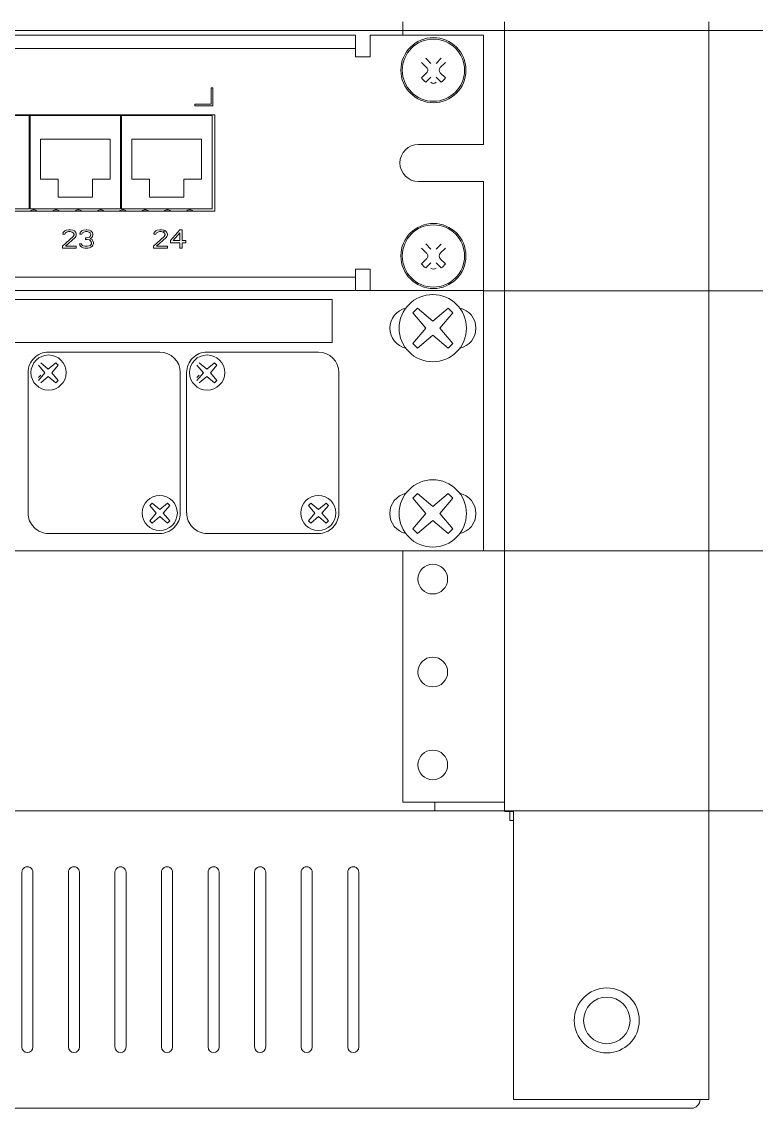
# Model space of a CAD drawing. Header units: millimetres. Extents: x -71336 to -35435, y -26189 to 22712.
# Drawn here: x -56942.8 to -56817.3, y -3200.3 to -3014.7 of the extents above; entities that cross this region are included whole.
import ezdxf

# ---------------------------------------------------------------- set-up
doc = ezdxf.new("R2010")
doc.units = ezdxf.units.MM
doc.set_wipeout_variables(frame=1)
doc.layers.add('SC - Equipment', color=7, linetype='Continuous', lineweight=13)
doc.layers.add('SC - Rack Layout - U-guides and centreline', color=5, linetype='Continuous', lineweight=13, plot=False)
doc.styles.add('ARIAL', font='arial.ttf')

# ---------------------------------------------------------------- blocks, each defined once
blk = doc.blocks.new('*U104')
at = {"layer": 'SC - Rack Layout - U-guides and centreline', "ltscale": 5}
blk.add_lwpolyline([(-300, 0), (300, 0)], dxfattribs=at)
blk = doc.blocks.new('*U105')
at = {"layer": 'SC - Rack Layout - U-guides and centreline', "color": 0, "linetype": 'ByBlock', "lineweight": -2, "transparency": 16777216}
for p in [(0, 133.35), (0, 88.9), (0, 44.45), (0, 0)]:
    blk.add_blockref('*U104', p, dxfattribs=at)
blk = doc.blocks.new('*U160')
at = {"ltscale": 5}
blk.add_line((227.076, 52.324), (244.4623, 52.324), dxfattribs=at)
at = {"layer": 'SC - Equipment'}
for p, q in [((227.076, 141.224), (227.076, 185.674)), ((244.4623, 141.224), (244.4623, 185.674)), ((279.3873, 185.674), (279.3873, 141.224)), ((227.076, 96.774), (227.076, 141.224)), ((244.4623, 96.774), (244.4623, 141.224)), ((279.3873, 141.224), (279.3873, 96.774)), ((227.076, 52.324), (227.076, 96.774)), ((244.4623, 52.324), (244.4623, 96.774)), ((279.3873, 96.774), (279.3873, 52.324)), ((232.537, 50.8), (232.537, 52.324)), ((244.4623, 50.8), (244.4623, 52.324)), ((279.3873, 52.324), (279.3873, 1.524)), ((-245.364, 50.8), (244.4623, 50.8)), ((244.4623, 50.7365), (245.9863, 50.7365)), ((245.364, 50.7365), (245.364, 49.1998)), ((245.9863, 50.7365), (245.9863, 1.524)), ((245.364, 49.1998), (245.9863, 49.1998)), ((162.0266, 40.3225), (162.0266, 10.4775)), ((163.9316, 10.4775), (163.9316, 40.3225)), ((169.9768, 40.3225), (169.9768, 10.4775)), ((171.8818, 10.4775), (171.8818, 40.3225)), ((177.927, 40.3225), (177.927, 10.4775)), ((179.832, 10.4775), (179.832, 40.3225)), ((185.8772, 40.3225), (185.8772, 10.4775)), ((187.7822, 10.4775), (187.7822, 40.3225)), ((193.8274, 40.3225), (193.8274, 10.4775)), ((195.7324, 10.4775), (195.7324, 40.3225)), ((201.7776, 40.3225), (201.7776, 10.4775)), ((203.6826, 10.4775), (203.6826, 40.3225)), ((209.7278, 40.3225), (209.7278, 10.4775)), ((211.6328, 10.4775), (211.6328, 40.3225)), ((217.678, 40.3225), (217.678, 10.4775)), ((219.583, 10.4775), (219.583, 40.3225)), ((-276.352, 0), (276.352, 0)), ((279.3873, 1.524), (245.9863, 1.524)), ((276.352, 1.524), (274.828, 1.524))]:
    blk.add_line(p, q, dxfattribs=at)
for centre, radius in [((232.2132, 179.324), 2.54), ((232.2132, 163.449), 2.54), ((232.2132, 147.574), 2.54), ((232.2132, 134.874), 2.54), ((232.2132, 118.999), 2.54), ((232.2132, 103.124), 2.54), ((232.2132, 90.424), 2.54), ((232.2132, 74.549), 2.54), ((232.2132, 58.674), 2.54), ((261.9375, 15.0114), 5.5499), ((261.9375, 15.0114), 3.9751)]:
    blk.add_circle(centre, radius, dxfattribs=at)
for centre, radius, start, end in [((162.9791, 40.3225), 0.9525, 359.999983, 179.999991), ((170.9293, 40.3225), 0.9525, 359.999983, 179.999991), ((178.8795, 40.3225), 0.9525, 359.999983, 179.999991), ((186.8297, 40.3225), 0.9525, 359.999983, 179.999991), ((194.7799, 40.3225), 0.9525, 359.999983, 179.999991), ((202.7301, 40.3225), 0.9525, 359.999983, 179.999991), ((210.6803, 40.3225), 0.9525, 359.999983, 179.999991), ((218.6305, 40.3225), 0.9525, 359.999983, 179.999991), ((162.9791, 10.4775), 0.9525, 179.999991, 359.999983), ((170.9293, 10.4775), 0.9525, 179.999991, 359.999983), ((178.8795, 10.4775), 0.9525, 179.999991, 359.999983), ((186.8297, 10.4775), 0.9525, 179.999991, 359.999983), ((194.7799, 10.4775), 0.9525, 179.999991, 359.999983), ((202.7301, 10.4775), 0.9525, 179.999991, 359.999983), ((210.6803, 10.4775), 0.9525, 179.999991, 359.999983), ((218.6305, 10.4775), 0.9525, 179.999991, 359.999983), ((276.352, 1.524), 1.524, 270, 0)]:
    blk.add_arc(centre, radius, start, end, dxfattribs=at)
at = {"ltscale": 5, "style": 'ARIAL', "flags": 1}
blk.add_attdef('UNITS', (470.5, 46), '', height=9.74, dxfattribs=at)
blk = doc.blocks.new('A$C7AF64265')
at = {"lineweight": 0}
for p, q in [((-0.43, 1.17), (-1.32, 2.05)), ((1.32, 2.03), (0.46, 1.17)), ((-1.17, 0.46), (-2.03, 1.32)), ((2.05, 1.32), (1.17, 0.46)), ((-1.17, -0.46), (-2.03, -1.32)), ((-0.43, -1.17), (-1.32, -2.05)), ((1.32, -2.03), (0.46, -1.17)), ((2.05, -1.32), (1.17, -0.46))]:
    blk.add_line(p, q, dxfattribs=at)
for centre, major_axis, start_param, end_param in [((0, 0), (3.93, 3.93), 5.497787, 11.780972), ((0, 0), (3.76, 3.76), 5.497787, 11.780972), ((-1.6, 0), (-0.448, 0.448), 3.141593, 4.71239), ((1.62, 0), (0.448, 0.448), 1.570797, 3.141593), ((0, 0), (-1.72, 1.72), 1.363172, 1.783535), ((0, 0), (1.72, 1.72), 4.504765, 4.925127), ((0, -1.62), (0.448, 0.448), 3.141593, 4.712389)]:
    blk.add_ellipse(centre, major_axis=major_axis, ratio=1, start_param=start_param, end_param=end_param, dxfattribs=at)
blk = doc.blocks.new('PATCH PANEL - RJ45 24')
at = {"layer": 'SC - Equipment'}
for p, q in [((-219.44, 43.63), (219.44, 43.63)), ((219.44, 43.63), (219.44, 39.96)), ((-219.44, 41.35), (219.44, 41.35)), ((194.83, 34.63), (195.08, 34.63)), ((194.83, 31.84), (194.83, 34.63)), ((195.08, 34.63), (195.08, 31.58)), ((192.04, 31.84), (194.83, 31.84)), ((192.04, 31.58), (192.04, 31.84)), ((195.08, 31.58), (192.04, 31.58)), ((195.46, 30.06), (7.48, 30.06)), ((163.75, 29.93), (148.28, 29.93)), ((163.75, 30.06), (163.75, 13.95)), ((163.88, 13.95), (163.88, 30.06)), ((179.35, 29.93), (163.88, 29.93)), ((179.35, 30.06), (179.35, 13.95)), ((179.48, 13.95), (179.48, 30.06)), ((194.96, 29.93), (179.48, 29.93)), ((194.96, 30.06), (194.96, 13.95)), ((195.46, 13.57), (195.46, 30.06)), ((177.58, 25.88), (165.66, 25.88)), ((165.66, 25.88), (165.66, 19.03)), ((177.58, 19.03), (177.58, 25.88)), ((193.18, 25.88), (181.26, 25.88)), ((181.26, 25.88), (181.26, 19.03)), ((193.18, 19.03), (193.18, 25.88)), ((165.66, 19.03), (168.7, 19.03)), ((168.7, 19.03), (168.7, 15.98)), ((174.53, 19.03), (177.58, 19.03)), ((174.53, 15.98), (174.53, 19.03)), ((181.26, 19.03), (184.3, 19.03)), ((184.3, 19.03), (184.3, 15.98)), ((190.14, 19.03), (193.18, 19.03)), ((190.14, 15.98), (190.14, 19.03)), ((168.7, 15.98), (174.53, 15.98)), ((184.3, 15.98), (190.14, 15.98)), ((7.48, 13.57), (195.46, 13.57)), ((163.75, 13.95), (148.28, 13.95)), ((179.35, 13.95), (163.88, 13.95)), ((194.96, 13.95), (179.48, 13.95)), ((169.47, 9.67), (169.54, 9.94)), ((169.8, 9.67), (169.47, 9.67)), ((169.54, 9.94), (169.8, 10.21)), ((169.8, 10.21), (170.07, 10.35)), ((169.93, 9.87), (169.8, 9.67)), ((170.13, 10.01), (169.93, 9.87)), ((170.07, 10.35), (170.53, 10.41)), ((170.46, 10.08), (170.13, 10.01)), ((170.73, 10.08), (170.46, 10.08)), ((170.53, 10.41), (170.79, 10.41)), ((171.06, 10.01), (170.73, 10.08)), ((170.79, 10.41), (171.19, 10.35)), ((171.26, 9.87), (171.06, 10.01)), ((171.19, 10.35), (171.45, 10.21)), ((171.39, 9.67), (171.26, 9.87)), ((171.26, 9.27), (171.39, 9.54)), ((171.39, 9.54), (171.39, 9.67)), ((171.45, 10.21), (171.72, 9.94)), ((171.72, 9.94), (171.78, 9.67)), ((171.78, 9.54), (171.72, 9.27)), ((171.78, 9.67), (171.78, 9.54)), ((172.38, 9.67), (172.45, 9.94)), ((172.71, 9.67), (172.38, 9.67)), ((172.45, 9.94), (172.71, 10.21)), ((172.71, 10.21), (172.97, 10.35)), ((172.84, 9.87), (172.71, 9.67)), ((173.04, 10.01), (172.84, 9.87)), ((172.97, 10.35), (173.44, 10.41)), ((173.37, 10.08), (173.04, 10.01)), ((173.63, 10.08), (173.37, 10.08)), ((173.44, 10.41), (173.57, 10.41)), ((173.57, 10.41), (174.03, 10.35)), ((173.96, 10.01), (173.63, 10.08)), ((174.16, 9.87), (173.96, 10.01)), ((174.03, 10.35), (174.29, 10.21)), ((174.29, 9.67), (174.16, 9.87)), ((174.16, 9.27), (174.29, 9.54)), ((174.29, 10.21), (174.56, 9.94)), ((174.29, 9.54), (174.29, 9.67)), ((174.56, 9.94), (174.63, 9.67)), ((174.63, 9.54), (174.56, 9.27)), ((174.63, 9.67), (174.63, 9.54)), ((185.02, 9.67), (185.08, 9.94)), ((185.35, 9.67), (185.02, 9.67)), ((185.08, 9.94), (185.35, 10.21)), ((185.35, 10.21), (185.61, 10.35)), ((185.48, 9.87), (185.35, 9.67)), ((185.68, 10.01), (185.48, 9.87)), ((185.61, 10.35), (186.07, 10.41)), ((186.01, 10.08), (185.68, 10.01)), ((186.27, 10.08), (186.01, 10.08)), ((186.07, 10.41), (186.34, 10.41)), ((186.6, 10.01), (186.27, 10.08)), ((186.34, 10.41), (186.74, 10.35)), ((186.8, 9.87), (186.6, 10.01)), ((186.63, 9.99), (186.9, 10.26)), ((186.74, 10.35), (187, 10.21)), ((186.93, 9.67), (186.8, 9.87)), ((186.8, 9.27), (186.93, 9.54)), ((186.93, 9.54), (186.93, 9.67)), ((187, 10.21), (187.26, 9.94)), ((187.26, 9.94), (187.33, 9.67)), ((187.33, 9.54), (187.26, 9.27)), ((187.33, 9.67), (187.33, 9.54)), ((187.86, 8.59), (189.44, 10.41)), ((188.32, 8.59), (189.44, 9.87)), ((189.44, 10.41), (189.84, 10.41)), ((189.44, 9.87), (189.44, 8.59)), ((189.84, 10.41), (189.84, 8.59)), ((169.41, 7.58), (171.26, 9.27)), ((169.41, 7.24), (169.41, 7.58)), ((171.59, 9.06), (169.93, 7.58)), ((169.93, 7.58), (171.78, 7.58)), ((171.72, 9.27), (171.59, 9.06)), ((171.78, 7.58), (171.78, 7.24)), ((172.31, 7.98), (172.64, 7.98)), ((172.38, 7.78), (172.31, 7.98)), ((172.51, 7.58), (172.38, 7.78)), ((172.71, 7.45), (172.51, 7.58)), ((172.64, 7.98), (172.71, 7.85)), ((172.71, 7.85), (172.84, 7.71)), ((172.97, 7.31), (172.71, 7.45)), ((172.84, 7.71), (172.97, 7.65)), ((172.97, 7.65), (173.3, 7.58)), ((173.3, 7.58), (173.7, 7.58)), ((173.37, 9), (173.63, 9)), ((173.37, 8.73), (173.37, 9)), ((173.63, 8.73), (173.37, 8.73)), ((173.63, 9), (174.03, 9.13)), ((174.03, 8.66), (173.63, 8.73)), ((173.7, 7.58), (174.03, 7.65)), ((174.03, 9.13), (174.16, 9.27)), ((174.23, 8.52), (174.03, 8.66)), ((174.03, 7.65), (174.16, 7.71)), ((174.29, 7.45), (174.03, 7.31)), ((174.43, 9.06), (174.16, 8.86)), ((174.16, 8.86), (174.49, 8.73)), ((174.16, 7.71), (174.29, 7.85)), ((174.36, 8.25), (174.23, 8.52)), ((174.29, 7.85), (174.36, 7.98)), ((174.49, 7.58), (174.29, 7.45)), ((174.36, 7.98), (174.36, 8.25)), ((174.56, 9.27), (174.43, 9.06)), ((174.49, 8.73), (174.63, 8.52)), ((174.63, 7.78), (174.49, 7.58)), ((174.63, 8.52), (174.69, 8.25)), ((174.69, 7.98), (174.63, 7.78)), ((174.69, 8.25), (174.69, 7.98)), ((184.95, 7.58), (186.8, 9.27)), ((184.95, 7.24), (184.95, 7.58)), ((187.13, 9.06), (185.48, 7.58)), ((185.48, 7.58), (187.33, 7.58)), ((187.26, 9.27), (187.13, 9.06)), ((187.33, 7.58), (187.33, 7.24)), ((187.86, 8.19), (187.86, 8.59)), ((189.44, 8.19), (187.86, 8.19)), ((189.44, 8.59), (188.32, 8.59)), ((189.44, 7.24), (189.44, 8.19)), ((189.84, 8.59), (190.5, 8.59)), ((190.5, 8.19), (189.84, 8.19)), ((189.84, 8.19), (189.84, 7.24)), ((190.5, 8.59), (190.5, 8.19)), ((171.78, 7.24), (169.41, 7.24)), ((173.24, 7.24), (172.97, 7.31)), ((173.77, 7.24), (173.24, 7.24)), ((174.03, 7.31), (173.77, 7.24)), ((187.33, 7.24), (184.95, 7.24)), ((189.84, 7.24), (189.44, 7.24)), ((-219.44, 2.28), (219.44, 2.28)), ((219.44, 3.68), (219.44, 0)), ((-219.44, 0), (219.44, 0))]:
    blk.add_line(p, q, dxfattribs=at)
for centre in [(164.51, 13.06), (168.32, 13.06), (172.12, 13.06), (175.93, 13.06), (179.74, 13.06), (183.54, 13.06), (187.35, 13.06), (191.15, 13.06)]:
    blk.add_arc(centre, 0.761, 42.9176, 137.0824, dxfattribs=at)
blk.add_wipeout([(221.97, 43.63), (221.97, 0), (241.3, 0), (241.3, 43.63)])
for p, q in [((221.97, 43.63), (241.3, 43.63)), ((221.97, 39.96), (221.97, 43.63)), ((241.3, 43.63), (241.3, 24.99)), ((219.44, 39.96), (221.97, 39.96)), ((241.3, 24.99), (230.22, 24.99)), ((241.3, 18.65), (230.22, 18.65)), ((241.3, 18.65), (241.3, 0)), ((221.97, 3.68), (219.44, 3.68)), ((221.97, 0), (221.97, 3.68)), ((241.3, 0), (221.97, 0))]:
    blk.add_line(p, q, dxfattribs=at)
blk.add_arc((230.22, 21.82), 3.17, 90, 270, dxfattribs=at)
for p in [(232.77, 37.67), (232.77, 5.92)]:
    blk.add_blockref('A$C7AF64265', p, dxfattribs=at)
blk = doc.blocks.new('Patch Panel 2')
blk.add_wipeout([(-241.3, 0), (241.3, 0.02), (241.3, -44.47), (-241.3, -44.47)])
at = {"layer": 'SC - Equipment'}
for p, q in [((241.3, 0), (-241.3, 0)), ((241.3, 0), (-241.3, 0)), ((186.04, -10.5), (167.04, -10.5)), ((213.13, -10.5), (194.13, -10.5)), ((165.3, -12.75), (166.4, -14.05)), ((167, -13.45), (165.7, -12.35)), ((168.3, -12.35), (167, -13.45)), ((167.6, -14.05), (168.7, -12.75)), ((168.7, -12.75), (168.3, -12.35)), ((192.39, -12.75), (193.49, -14.05)), ((194.09, -13.45), (192.79, -12.35)), ((195.39, -12.35), (194.09, -13.45)), ((194.69, -14.05), (195.79, -12.75)), ((195.79, -12.75), (195.39, -12.35)), ((163.54, -14), (163.54, -38)), ((166.4, -14.05), (165.3, -15.35)), ((165.7, -14.44), (165.3, -14.84)), ((165.7, -15.75), (167, -14.65)), ((167, -14.65), (168.3, -15.75)), ((168.7, -15.35), (167.6, -14.05)), ((189.54, -14), (189.54, -38)), ((190.63, -14), (190.63, -38)), ((193.49, -14.05), (192.39, -15.35)), ((192.79, -14.44), (192.39, -14.84)), ((192.79, -15.75), (194.09, -14.65)), ((194.09, -14.65), (195.39, -15.75)), ((195.79, -15.35), (194.69, -14.05)), ((216.63, -14), (216.63, -38)), ((168.3, -15.75), (168.7, -15.35)), ((195.39, -15.75), (195.79, -15.35)), ((184.74, -36.32), (184.34, -36.72)), ((184.34, -36.72), (185.44, -38.02)), ((186.04, -37.42), (184.74, -36.32)), ((187.34, -36.32), (186.04, -37.42)), ((186.64, -38.02), (187.74, -36.72)), ((187.74, -36.72), (187.34, -36.32)), ((211.83, -36.32), (211.43, -36.72)), ((211.43, -36.72), (212.53, -38.02)), ((213.13, -37.42), (211.83, -36.32)), ((214.43, -36.32), (213.13, -37.42)), ((213.73, -38.02), (214.83, -36.72)), ((214.83, -36.72), (214.43, -36.32)), ((185.44, -38.02), (184.34, -39.32)), ((184.74, -39.72), (186.04, -38.62)), ((186.04, -38.62), (187.34, -39.72)), ((187.74, -39.32), (186.64, -38.02)), ((212.53, -38.02), (211.43, -39.32)), ((211.83, -39.72), (213.13, -38.62)), ((213.13, -38.62), (214.43, -39.72)), ((214.83, -39.32), (213.73, -38.02)), ((184.34, -39.32), (184.74, -39.72)), ((187.34, -39.72), (187.74, -39.32)), ((211.43, -39.32), (211.83, -39.72)), ((214.43, -39.72), (214.83, -39.32)), ((186.04, -41.5), (167.04, -41.5)), ((167.04, -41.5), (186.04, -41.5)), ((213.13, -41.5), (194.13, -41.5)), ((194.13, -41.5), (213.13, -41.5)), ((241.3, -44.47), (-241.3, -44.47)), ((241.3, -44.47), (-241.3, -44.47))]:
    blk.add_line(p, q, dxfattribs=at)
blk.add_lwpolyline([(-215.5, -1.52), (215.5, -1.52), (215.5, -8.84), (-215.5, -8.84)], close=True, dxfattribs=at)
blk.add_lwpolyline([(-215.5, -1.52), (215.5, -1.52), (215.5, -8.84), (-215.5, -8.84)], close=True, dxfattribs=at)
for points in [[(241.3, -44.47, 0), (241.3, -0.03, 0), (241.3, -44.47, 0)], [(236.08, -9.03, 0), (233.88, -6.42, 0), (236.08, -3.82, 0), (235.28, -3.02, 0), (232.67, -5.22, 0), (230.08, -3.02, 0), (229.27, -3.82, 0), (231.47, -6.42, 0), (229.27, -9.03, 0), (230.08, -9.83, 0), (232.67, -7.63, 0), (235.28, -9.83, 0), (236.08, -9.03, 0), (236.08, -9.03, 0)], [(236.08, -35.47, 0), (233.88, -38.08, 0), (236.08, -40.68, 0), (235.28, -41.48, 0), (232.67, -39.28, 0), (230.08, -41.48, 0), (229.27, -40.68, 0), (231.47, -38.08, 0), (229.27, -35.47, 0), (230.08, -34.67, 0), (232.67, -36.87, 0), (235.28, -34.67, 0), (236.08, -35.47, 0), (236.08, -35.47, 0)]]:
    blk.add_polyline3d(points, dxfattribs=at)
for centre, major_axis, start_param, end_param in [((232.67, -6.42), (5.75, 0), 0, 6.283185), ((228.86, -6.42), (3.53, 0), 1.795006, 4.488182), ((236.5, -6.42), (3.53, 0), 4.936597, 7.629774), ((167.04, -14), (3.5, 0), 1.5708, 3.141597), ((167.04, -14), (3, 0), 0, 6.283185), ((186.04, -14), (3.5, 0), 0, 1.570796), ((194.13, -14), (3.5, 0), 1.5708, 3.141597), ((194.13, -14), (3, 0), 0, 6.283185), ((213.13, -14), (3.5, 0), 0, 1.570796), ((232.67, -38.08), (5.75, 0), 0, 6.283185), ((186.04, -38), (3, 0), 0, 6.283185), ((213.13, -38), (3, 0), 0, 6.283185), ((228.86, -38.08), (-2.5, 2.5), -0.561191, 2.131986), ((236.5, -38.08), (-2.5, 2.5), 2.580402, 5.273578), ((167.04, -38), (2.47, 2.47), 2.356194, 3.926991), ((186.04, -38), (-2.47, 2.47), 2.356194, 3.926991), ((194.13, -38), (2.47, 2.47), 2.356194, 3.926991), ((213.13, -38), (-2.47, 2.47), 2.356194, 3.926991)]:
    blk.add_ellipse(centre, major_axis=major_axis, ratio=1, start_param=start_param, end_param=end_param, dxfattribs=at)

msp = doc.modelspace()

# ---------------------------------------------------------------- block references
at = {"layer": 'SC - Equipment'}
msp.add_blockref('*U160', (-57104.768, -3200.342), dxfattribs=at)
at = {"layer": 'SC - Rack Layout - U-guides and centreline'}
msp.add_blockref('*U105', (-57105.219, -3149.542), dxfattribs=at)

# ---------------------------------------------------------------- next in the draw order: block references
at = {"layer": 'SC - Equipment', "color": 1}
msp.add_blockref('PATCH PANEL - RJ45 24', (-57105.218, -3060.618), dxfattribs=at)

# ---------------------------------------------------------------- next in the draw order: block references
at = {"layer": 'SC - Equipment'}
msp.add_blockref('Patch Panel 2', (-57105.219, -3060.618), dxfattribs=at)

doc.saveas('drawing.dxf')
